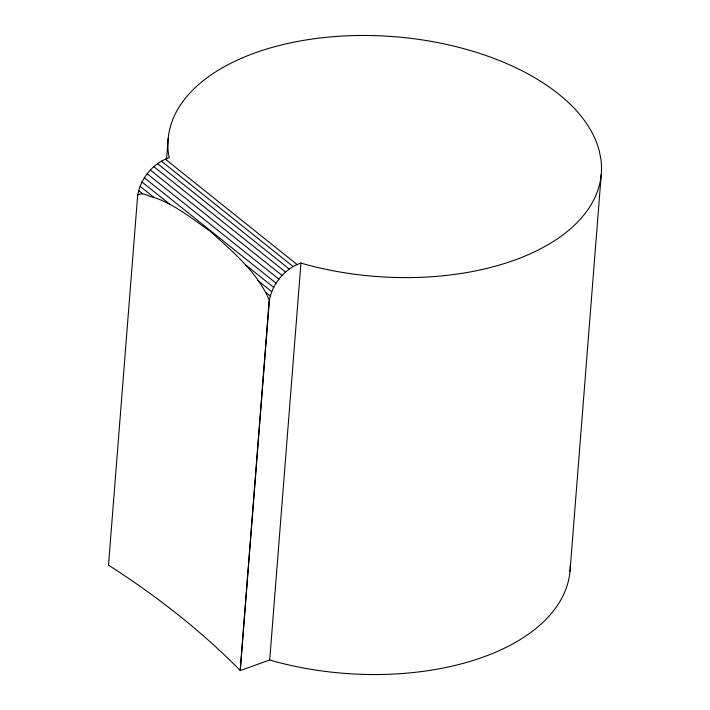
<?xml version="1.0" encoding="UTF-8"?>
<svg xmlns="http://www.w3.org/2000/svg" width="710" height="710" viewBox="0 0 710 710"><rect width="100%" height="100%" fill="white"/><g stroke="black" fill="none" stroke-linecap="round" stroke-linejoin="round"><path stroke-width="1.06" d="M137.696 194.842L108.506 565.222L111.035 566.775A940.803 520.634 4.5 0 1 238.498 668.74L240.22 670.586L269.409 300.197C272.471 283.556 284.817 268.513 300.951 263.055L307.377 264.901A217.278 120.238 4.5 0 0 600.9 159.28L599.453 151.674A217.278 120.238 4.5 0 0 474.591 51.786L462.024 48.182A217.278 120.238 4.5 0 0 168.501 153.813L169.237 157.7C153.191 163.123 140.287 178.467 137.9 195.001C143.056 191.558 148.727 196.768 153.937 197.407C174.909 204.498 191.957 218.653 209.938 230.998C232.081 251.127 257.189 271.806 269.205 300.037L240.22 670.586L269.711 659.972L276.137 661.818A217.278 120.238 4.5 0 0 570.272 564.867M166.513 159.67L168.163 138.663M269.711 659.972L300.951 263.055M569.997 571.337L601.237 174.429M165.315 159.146L297.02 264.51M161.383 161.161L293.097 266.525M157.531 163.682L289.245 269.046M153.839 166.673L285.544 272.036M150.369 170.072L282.074 275.436M147.192 173.808L278.906 279.172M144.379 177.811L276.092 283.175M141.973 182L170.222 204.595M245.447 264.768L273.687 287.364M140.039 186.286L153.937 197.407M257.854 280.539L271.752 291.65M138.601 190.599L142.657 193.839M266.259 292.715L270.315 295.964"/></g></svg>
